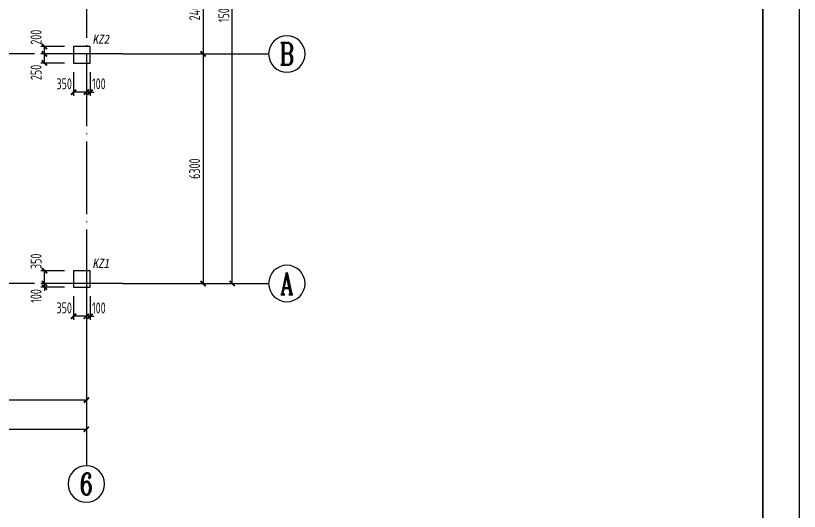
# Model space of a CAD drawing. Extents: x 9732137 to 18866768, y -962146 to 246094.
# Drawn here: x 9814959 to 9836457, y -88686 to -75086 of the extents above; entities that cross this region are included whole.
import ezdxf
from ezdxf.enums import TextEntityAlignment as Align

# ---------------------------------------------------------------- set-up
doc = ezdxf.new("R2010")
doc.units = 0
doc.header["$LTSCALE"] = 1000
doc.linetypes.add('DOTE', pattern=[2.42, 2, -0.2, 0.02, -0.2])
doc.layers.get('0').update_dxf_attribs({"linetype": 'CONTINUOUS'})
doc.layers.get('Defpoints').update_dxf_attribs({"linetype": 'CONTINUOUS'})
for name, color, linetype in [('AXIS', 1, 'DOTE'), ('AXIS_DIM', 3, 'CONTINUOUS'), ('AXIS_NUM', 7, 'CONTINUOUS'), ('BORDER', 7, 'CONTINUOUS'), ('COLU', 7, 'CONTINUOUS'), ('COLU_DIM', 3, 'CONTINUOUS'), ('TEXT', 7, 'CONTINUOUS')]:
    doc.layers.add(name, color=color, linetype=linetype)
doc.styles.add('STYLE3', font='simhei.ttf', dxfattribs={"width": 0.9})
doc.styles.add('TSSD_Axis', font='Complex.shx', dxfattribs={"width": 0.7, "bigfont": 'hztxt.shx'})
doc.styles.add('TSSD_Dimension', font='Tssdeng.shx', dxfattribs={"width": 0.7, "bigfont": 'hztxt.shx'})
doc.dimstyles.new('TSSD_100_100$0', dxfattribs={"dimtxt": 300, "dimasz": 100, "dimexe": 100, "dimexo": 250, "dimgap": 80, "dimtad": 1, "dimdec": 0, "dimzin": 0, "dimdsep": 46, "dimtxsty": 'TSSD_Dimension', "dimblk1": 'ARCHTICK', "dimblk2": 'ARCHTICK', "dimsah": 1, "dimcen": 0, "dimclrd": 3, "dimclre": 256, "dimclrt": 7, "dimadec": 1, "dimazin": 0, "dimtfac": 1, "dimtdec": 0, "dimtix": 1, "dimtmove": 2, "dimatfit": 3, "dimldrblk": 'ARCHTICK', "dimfxl": 1, "dimtolj": 1, "dimtzin": 0, "dimarcsym": 0})

# ---------------------------------------------------------------- blocks, each defined once
blk = doc.blocks.new('ts_axno')
at = {"color": 0, "linetype": 'ByBlock', "lineweight": -2}
blk.add_circle((0, 0), 0.5, dxfattribs=at)
at = {"color": 0, "linetype": 'ByBlock', "lineweight": -2, "style": 'TSSD_Axis', "width": 0.7}
blk.add_attdef('A', text='', height=0.6, dxfattribs=at).set_placement((0, 0), align=Align.MIDDLE_CENTER)
blk = doc.blocks.new('_ArchTick')
at = {"color": 0, "linetype": 'ByBlock', "const_width": 0.5}
blk.add_lwpolyline([(-0.71, -0.71), (0.71, 0.71)], dxfattribs=at)
blk = doc.blocks.new('*D285')
at = {"layer": 'AXIS_DIM', "lineweight": -2}
for p, q in [((9809499, -83685), (9809499, -85735)), ((9816899, -83685), (9816899, -85735))]:
    blk.add_line(p, q, dxfattribs=at)
at = {"layer": 'AXIS_DIM', "color": 3, "lineweight": -2}
blk.add_line((9816899, -85635), (9809499, -85635), dxfattribs=at)
at = {"layer": 'Defpoints', "color": 0}
for p in [(9809499, -83435), (9816899, -83435), (9809499, -85635)]:
    blk.add_point(p, dxfattribs=at)
at = {"layer": 'AXIS_DIM', "color": 3, "lineweight": -2, "xscale": 100, "yscale": 100, "zscale": 100, "rotation": 180}
blk.add_blockref('_ArchTick', (9809499, -85635), dxfattribs=at)
at = {"layer": 'AXIS_DIM', "color": 3, "lineweight": -2, "xscale": 100, "yscale": 100, "zscale": 100}
blk.add_blockref('_ArchTick', (9816899, -85635), dxfattribs=at)
at = {"layer": 'AXIS_DIM', "color": 7, "insert": (9813199, -85405), "char_height": 300, "attachment_point": 5, "style": 'TSSD_Dimension'}
blk.add_mtext('\\A1;7400', dxfattribs=at)
blk = doc.blocks.new('*D288')
at = {"layer": 'AXIS_DIM', "lineweight": -2}
for p, q in [((9794899, -83685), (9794899, -86535)), ((9816899, -83685), (9816899, -86535))]:
    blk.add_line(p, q, dxfattribs=at)
at = {"layer": 'AXIS_DIM', "color": 3, "lineweight": -2}
blk.add_line((9794899, -86435), (9816899, -86435), dxfattribs=at)
at = {"layer": 'Defpoints', "color": 0}
for p in [(9794899, -83435), (9816899, -83435), (9816899, -86435)]:
    blk.add_point(p, dxfattribs=at)
at = {"layer": 'AXIS_DIM', "color": 3, "lineweight": -2, "xscale": 100, "yscale": 100, "zscale": 100, "rotation": 180}
blk.add_blockref('_ArchTick', (9794899, -86435), dxfattribs=at)
at = {"layer": 'AXIS_DIM', "color": 3, "lineweight": -2, "xscale": 100, "yscale": 100, "zscale": 100}
blk.add_blockref('_ArchTick', (9816899, -86435), dxfattribs=at)
at = {"layer": 'AXIS_DIM', "color": 7, "insert": (9805899, -86205), "char_height": 300, "attachment_point": 5, "style": 'TSSD_Dimension'}
blk.add_mtext('\\A1;22000', dxfattribs=at)
blk = doc.blocks.new('*D290')
at = {"layer": 'AXIS_DIM', "lineweight": -2}
for p, q in [((9818149, -73735), (9820199, -73735)), ((9818149, -76135), (9820199, -76135))]:
    blk.add_line(p, q, dxfattribs=at)
at = {"layer": 'AXIS_DIM', "color": 3, "lineweight": -2}
blk.add_line((9820099, -73735), (9820099, -76135), dxfattribs=at)
at = {"layer": 'Defpoints', "color": 0}
for p in [(9817899, -73735), (9817899, -76135), (9820099, -76135)]:
    blk.add_point(p, dxfattribs=at)
at = {"layer": 'AXIS_DIM', "color": 3, "lineweight": -2, "xscale": 100, "yscale": 100, "zscale": 100}
for p, rotation in [((9820099, -73735), 90), ((9820099, -76135), 270)]:
    blk.add_blockref('_ArchTick', p, dxfattribs=dict(at, rotation=rotation))
at = {"layer": 'AXIS_DIM', "color": 7, "insert": (9819869, -74935), "char_height": 300, "attachment_point": 5, "rotation": 90, "style": 'TSSD_Dimension'}
blk.add_mtext('\\A1;2400', dxfattribs=at)
blk = doc.blocks.new('*D291')
at = {"layer": 'AXIS_DIM', "lineweight": -2}
for p, q in [((9818149, -76135), (9820199, -76135)), ((9818149, -82435), (9820199, -82435))]:
    blk.add_line(p, q, dxfattribs=at)
at = {"layer": 'AXIS_DIM', "color": 3, "lineweight": -2}
blk.add_line((9820099, -76135), (9820099, -82435), dxfattribs=at)
at = {"layer": 'Defpoints', "color": 0}
for p in [(9817899, -76135), (9817899, -82435), (9820099, -82435)]:
    blk.add_point(p, dxfattribs=at)
at = {"layer": 'AXIS_DIM', "color": 3, "lineweight": -2, "xscale": 100, "yscale": 100, "zscale": 100}
for p, rotation in [((9820099, -76135), 90), ((9820099, -82435), 270)]:
    blk.add_blockref('_ArchTick', p, dxfattribs=dict(at, rotation=rotation))
at = {"layer": 'AXIS_DIM', "color": 7, "insert": (9819869, -79285), "char_height": 300, "attachment_point": 5, "rotation": 90, "style": 'TSSD_Dimension'}
blk.add_mtext('\\A1;6300', dxfattribs=at)
blk = doc.blocks.new('*D292')
at = {"layer": 'AXIS_DIM', "lineweight": -2}
for p, q in [((9818149, -67435), (9820999, -67435)), ((9818149, -82435), (9820999, -82435))]:
    blk.add_line(p, q, dxfattribs=at)
at = {"layer": 'AXIS_DIM', "color": 3, "lineweight": -2}
blk.add_line((9820899, -82435), (9820899, -67435), dxfattribs=at)
at = {"layer": 'Defpoints', "color": 0}
for p in [(9817899, -67435), (9820899, -67435), (9817899, -82435)]:
    blk.add_point(p, dxfattribs=at)
at = {"layer": 'AXIS_DIM', "color": 3, "lineweight": -2, "xscale": 100, "yscale": 100, "zscale": 100}
for p, rotation in [((9820899, -67435), 90), ((9820899, -82435), 270)]:
    blk.add_blockref('_ArchTick', p, dxfattribs=dict(at, rotation=rotation))
at = {"layer": 'AXIS_DIM', "color": 7, "insert": (9820669, -74935), "char_height": 300, "attachment_point": 5, "rotation": 90, "style": 'TSSD_Dimension'}
blk.add_mtext('\\A1;15000', dxfattribs=at)
blk = doc.blocks.new('*D301')
at = {"layer": 'COLU_DIM', "lineweight": -2}
for p, q in [((9816899, -76635), (9816899, -77285)), ((9816999, -76635), (9816999, -77285))]:
    blk.add_line(p, q, dxfattribs=at)
at = {"layer": 'COLU_DIM', "color": 3, "lineweight": -2}
for p, q in [((9816899, -77185), (9816799, -77185)), ((9816999, -77185), (9816899, -77185)), ((9816999, -77185), (9817099, -77185))]:
    blk.add_line(p, q, dxfattribs=at)
at = {"layer": 'Defpoints', "color": 0}
for p in [(9816899, -76385), (9816999, -76385), (9816899, -77185)]:
    blk.add_point(p, dxfattribs=at)
at = {"layer": 'COLU_DIM', "color": 3, "lineweight": -2, "xscale": 100, "yscale": 100, "zscale": 100}
blk.add_blockref('_ArchTick', (9816899, -77185), dxfattribs=at)
at = {"layer": 'COLU_DIM', "color": 3, "lineweight": -2, "xscale": 100, "yscale": 100, "zscale": 100, "rotation": 180}
blk.add_blockref('_ArchTick', (9816999, -77185), dxfattribs=at)
at = {"layer": 'COLU_DIM', "color": 7, "insert": (9817240, -76955), "char_height": 300, "attachment_point": 5, "style": 'TSSD_Dimension'}
blk.add_mtext('\\A1;100', dxfattribs=at)
blk = doc.blocks.new('*D302')
at = {"layer": 'COLU_DIM', "lineweight": -2}
for p, q in [((9816549, -76635), (9816549, -77285)), ((9816899, -76635), (9816899, -77285))]:
    blk.add_line(p, q, dxfattribs=at)
at = {"layer": 'COLU_DIM', "color": 3, "lineweight": -2}
blk.add_line((9816899, -77185), (9816549, -77185), dxfattribs=at)
at = {"layer": 'Defpoints', "color": 0}
for p in [(9816549, -76385), (9816899, -76385), (9816549, -77185)]:
    blk.add_point(p, dxfattribs=at)
at = {"layer": 'COLU_DIM', "color": 3, "lineweight": -2, "xscale": 100, "yscale": 100, "zscale": 100, "rotation": 180}
blk.add_blockref('_ArchTick', (9816549, -77185), dxfattribs=at)
at = {"layer": 'COLU_DIM', "color": 3, "lineweight": -2, "xscale": 100, "yscale": 100, "zscale": 100}
blk.add_blockref('_ArchTick', (9816899, -77185), dxfattribs=at)
at = {"layer": 'COLU_DIM', "color": 7, "insert": (9816290, -76955), "char_height": 300, "attachment_point": 5, "style": 'TSSD_Dimension'}
blk.add_mtext('\\A1;350', dxfattribs=at)
blk = doc.blocks.new('*D303')
at = {"layer": 'COLU_DIM', "lineweight": -2}
for p, q in [((9816299, -76135), (9815649, -76135)), ((9816299, -76385), (9815649, -76385))]:
    blk.add_line(p, q, dxfattribs=at)
at = {"layer": 'COLU_DIM', "color": 3, "lineweight": -2}
blk.add_line((9815749, -76385), (9815749, -76135), dxfattribs=at)
at = {"layer": 'Defpoints', "color": 0}
for p in [(9815749, -76135), (9816549, -76135), (9816549, -76385)]:
    blk.add_point(p, dxfattribs=at)
at = {"layer": 'COLU_DIM', "color": 3, "lineweight": -2, "xscale": 100, "yscale": 100, "zscale": 100}
for p, rotation in [((9815749, -76135), 90), ((9815749, -76385), 270)]:
    blk.add_blockref('_ArchTick', p, dxfattribs=dict(at, rotation=rotation))
at = {"layer": 'COLU_DIM', "color": 7, "insert": (9815519, -76643), "char_height": 300, "attachment_point": 5, "rotation": 90, "style": 'TSSD_Dimension'}
blk.add_mtext('\\A1;250', dxfattribs=at)
blk = doc.blocks.new('*D304')
at = {"layer": 'COLU_DIM', "lineweight": -2}
for p, q in [((9816299, -75935), (9815649, -75935)), ((9816299, -76135), (9815649, -76135))]:
    blk.add_line(p, q, dxfattribs=at)
at = {"layer": 'COLU_DIM', "color": 3, "lineweight": -2}
blk.add_line((9815749, -76135), (9815749, -75935), dxfattribs=at)
at = {"layer": 'Defpoints', "color": 0}
for p in [(9815749, -75935), (9816549, -75935), (9816549, -76135)]:
    blk.add_point(p, dxfattribs=at)
at = {"layer": 'COLU_DIM', "color": 3, "lineweight": -2, "xscale": 100, "yscale": 100, "zscale": 100}
for p, rotation in [((9815749, -75935), 90), ((9815749, -76135), 270)]:
    blk.add_blockref('_ArchTick', p, dxfattribs=dict(at, rotation=rotation))
at = {"layer": 'COLU_DIM', "color": 7, "insert": (9815519, -75677), "char_height": 300, "attachment_point": 5, "rotation": 90, "style": 'TSSD_Dimension'}
blk.add_mtext('\\A1;200', dxfattribs=at)
blk = doc.blocks.new('*D305')
at = {"layer": 'COLU_DIM', "lineweight": -2}
for p, q in [((9816899, -82785), (9816899, -83435)), ((9816999, -82785), (9816999, -83435))]:
    blk.add_line(p, q, dxfattribs=at)
at = {"layer": 'COLU_DIM', "color": 3, "lineweight": -2}
for p, q in [((9816899, -83335), (9816799, -83335)), ((9816999, -83335), (9816899, -83335)), ((9816999, -83335), (9817099, -83335))]:
    blk.add_line(p, q, dxfattribs=at)
at = {"layer": 'Defpoints', "color": 0}
for p in [(9816899, -82535), (9816999, -82535), (9816899, -83335)]:
    blk.add_point(p, dxfattribs=at)
at = {"layer": 'COLU_DIM', "color": 3, "lineweight": -2, "xscale": 100, "yscale": 100, "zscale": 100}
blk.add_blockref('_ArchTick', (9816899, -83335), dxfattribs=at)
at = {"layer": 'COLU_DIM', "color": 3, "lineweight": -2, "xscale": 100, "yscale": 100, "zscale": 100, "rotation": 180}
blk.add_blockref('_ArchTick', (9816999, -83335), dxfattribs=at)
at = {"layer": 'COLU_DIM', "color": 7, "insert": (9817240, -83105), "char_height": 300, "attachment_point": 5, "style": 'TSSD_Dimension'}
blk.add_mtext('\\A1;100', dxfattribs=at)
blk = doc.blocks.new('*D306')
at = {"layer": 'COLU_DIM', "lineweight": -2}
for p, q in [((9816549, -82785), (9816549, -83435)), ((9816899, -82785), (9816899, -83435))]:
    blk.add_line(p, q, dxfattribs=at)
at = {"layer": 'COLU_DIM', "color": 3, "lineweight": -2}
blk.add_line((9816899, -83335), (9816549, -83335), dxfattribs=at)
at = {"layer": 'Defpoints', "color": 0}
for p in [(9816549, -82535), (9816899, -82535), (9816549, -83335)]:
    blk.add_point(p, dxfattribs=at)
at = {"layer": 'COLU_DIM', "color": 3, "lineweight": -2, "xscale": 100, "yscale": 100, "zscale": 100, "rotation": 180}
blk.add_blockref('_ArchTick', (9816549, -83335), dxfattribs=at)
at = {"layer": 'COLU_DIM', "color": 3, "lineweight": -2, "xscale": 100, "yscale": 100, "zscale": 100}
blk.add_blockref('_ArchTick', (9816899, -83335), dxfattribs=at)
at = {"layer": 'COLU_DIM', "color": 7, "insert": (9816290, -83105), "char_height": 300, "attachment_point": 5, "style": 'TSSD_Dimension'}
blk.add_mtext('\\A1;350', dxfattribs=at)
blk = doc.blocks.new('*D307')
at = {"layer": 'COLU_DIM', "color": 3, "lineweight": -2}
for p, q in [((9815749, -82435), (9815749, -82335)), ((9815749, -82535), (9815749, -82435)), ((9815749, -82535), (9815749, -82635))]:
    blk.add_line(p, q, dxfattribs=at)
at = {"layer": 'COLU_DIM', "lineweight": -2}
for p, q in [((9816299, -82435), (9815649, -82435)), ((9816299, -82535), (9815649, -82535))]:
    blk.add_line(p, q, dxfattribs=at)
at = {"layer": 'Defpoints', "color": 0}
for p in [(9815749, -82435), (9816549, -82435), (9816549, -82535)]:
    blk.add_point(p, dxfattribs=at)
at = {"layer": 'COLU_DIM', "color": 3, "lineweight": -2, "xscale": 100, "yscale": 100, "zscale": 100}
for p, rotation in [((9815749, -82435), 270), ((9815749, -82535), 90)]:
    blk.add_blockref('_ArchTick', p, dxfattribs=dict(at, rotation=rotation))
at = {"layer": 'COLU_DIM', "color": 7, "insert": (9815519, -82777), "char_height": 300, "attachment_point": 5, "rotation": 90, "style": 'TSSD_Dimension'}
blk.add_mtext('\\A1;100', dxfattribs=at)
blk = doc.blocks.new('*D308')
at = {"layer": 'COLU_DIM', "lineweight": -2}
for p, q in [((9816299, -82085), (9815649, -82085)), ((9816299, -82435), (9815649, -82435))]:
    blk.add_line(p, q, dxfattribs=at)
at = {"layer": 'COLU_DIM', "color": 3, "lineweight": -2}
blk.add_line((9815749, -82435), (9815749, -82085), dxfattribs=at)
at = {"layer": 'Defpoints', "color": 0}
for p in [(9815749, -82085), (9816549, -82085), (9816549, -82435)]:
    blk.add_point(p, dxfattribs=at)
at = {"layer": 'COLU_DIM', "color": 3, "lineweight": -2, "xscale": 100, "yscale": 100, "zscale": 100}
for p, rotation in [((9815749, -82085), 90), ((9815749, -82435), 270)]:
    blk.add_blockref('_ArchTick', p, dxfattribs=dict(at, rotation=rotation))
at = {"layer": 'COLU_DIM', "color": 7, "insert": (9815519, -81827), "char_height": 300, "attachment_point": 5, "rotation": 90, "style": 'TSSD_Dimension'}
blk.add_mtext('\\A1;350', dxfattribs=at)

msp = doc.modelspace()

# ---------------------------------------------------------------- linework, layer by layer
at = {"layer": 'AXIS'}
for p, q in [((9816898.5, -66435.1, 0), (9816898.5, -83435.1, 0)), ((9817898.5, -76135.1, 0), (9793898.5, -76135.1, 0)), ((9817898.5, -82435.1, 0), (9793898.5, -82435.1, 0))]:
    msp.add_line(p, q, dxfattribs=at)
at = {"layer": 'AXIS_NUM'}
for p, q in [((9817898.5, -76135.1, 0), (9821898.5, -76135.1, 0)), ((9817898.5, -82435.1, 0), (9821898.5, -82435.1, 0)), ((9816898.5, -83435.1, 0), (9816898.5, -87435.1, 0))]:
    msp.add_line(p, q, dxfattribs=at)
at = {"layer": 'BORDER'}
msp.add_lwpolyline([(9777056.8, -100706.3), (9777056.8, -58706.3), (9836456.8, -58706.3), (9836456.8, -100706.3)], close=True, dxfattribs=at)
at = {"layer": 'BORDER', "const_width": 50}
msp.add_lwpolyline([(9779556.8, -99706.3), (9779556.8, -59706.3), (9835456.8, -59706.3), (9835456.8, -99706.3)], close=True, dxfattribs=at)
at = {"layer": 'COLU', "ltscale": 1}
for points in [[(9816998.5, -76385.1), (9816998.5, -75935.1), (9816548.5, -75935.1), (9816548.5, -76385.1)], [(9816998.5, -82535.1), (9816998.5, -82085.1), (9816548.5, -82085.1), (9816548.5, -82535.1)]]:
    msp.add_lwpolyline(points, close=True, dxfattribs=at)

# ---------------------------------------------------------------- block references
at = {"layer": 'AXIS_NUM'}
ref = msp.add_blockref('ts_axno', (9822398.5, -76135.1, 0), dxfattribs=dict(at, xscale=-1000, yscale=1000, zscale=1000))
ref.add_attrib('B', 'B', dxfattribs={"height": 600, "style": 'TSSD_Axis', "width": 0.7}).set_placement((9822398.5, -76135.1, 0), align=Align.MIDDLE_CENTER)
ref = msp.add_blockref('ts_axno', (9822398.5, -82435.1, 0), dxfattribs=dict(at, xscale=-1000, yscale=1000, zscale=1000))
ref.add_attrib('A', 'A', dxfattribs={"height": 600, "style": 'TSSD_Axis', "width": 0.7}).set_placement((9822398.5, -82435.1, 0), align=Align.MIDDLE_CENTER)
ref = msp.add_blockref('ts_axno', (9816898.5, -87935.1, 0), dxfattribs=dict(at, xscale=-1000, yscale=1000, zscale=1000, rotation=180))
ref.add_attrib('6', '6', dxfattribs={"height": 600, "style": 'TSSD_Axis', "width": 0.7}).set_placement((9816898.5, -87935.1, 0), align=Align.MIDDLE_CENTER)

# ---------------------------------------------------------------- texts
at = {"layer": 'TEXT', "color": 2, "style": 'STYLE3', "oblique": 10, "width": 0.9}
msp.add_text('KZ2', height=250, rotation=360, dxfattribs=at).set_placement((9817066, -75855.5, 0))
at = {"layer": 'TEXT', "color": 6, "style": 'STYLE3', "oblique": 10, "width": 0.9}
msp.add_text('KZ1', height=250, rotation=360, dxfattribs=at).set_placement((9817066, -82005.5, 0))

# ---------------------------------------------------------------- dimensions: what is measured, and where the dimension line sits
at = {"layer": 'AXIS_DIM'}
for base, p1, p2, picture, middle in [((9820898.5, -67435.1, 0), (9817898.5, -82435.1, 0), (9817898.5, -67435.1, 0), '*D292', (9820668.5, -74935.1, 0)), ((9820098.5, -76135.1, 0), (9817898.5, -73735.1, 0), (9817898.5, -76135.1, 0), '*D290', (9819868.5, -74935.1, 0)), ((9820098.5, -82435.1, 0), (9817898.5, -76135.1, 0), (9817898.5, -82435.1, 0), '*D291', (9819868.5, -79285.1, 0))]:
    dim = msp.add_linear_dim(base=base, p1=p1, p2=p2, angle=90, dimstyle='TSSD_100_100$0', dxfattribs=at)
    dim.commit()
    dim.dimension.update_dxf_attribs({"geometry": picture, "text_midpoint": middle})
for base, p1, p2, picture, middle in [((9816898.5, -86435.1, 0), (9794898.5, -83435.1, 0), (9816898.5, -83435.1, 0), '*D288', (9805898.5, -86205.1, 0)), ((9809498.5, -85635.1, 0), (9816898.5, -83435.1, 0), (9809498.5, -83435.1, 0), '*D285', (9813198.5, -85405.1, 0))]:
    dim = msp.add_linear_dim(base=base, p1=p1, p2=p2, dimstyle='TSSD_100_100$0', dxfattribs=at)
    dim.commit()
    dim.dimension.update_dxf_attribs({"geometry": picture, "text_midpoint": middle})
at = {"layer": 'COLU_DIM'}
for base, p1, p2, angle, picture, middle in [((9815748.5, -75935.1, 0), (9816548.5, -76135.1, 0), (9816548.5, -75935.1, 0), 90, '*D304', (9815518.5, -75677, 0)), ((9815748.5, -76135.1, 0), (9816548.5, -76385.1, 0), (9816548.5, -76135.1, 0), 90, '*D303', (9815518.5, -76643.1, 0)), ((9816548.5, -77185.1, 0), (9816898.5, -76385.1, 0), (9816548.5, -76385.1, 0), 180, '*D302', (9816290.5, -76955.1, 0)), ((9816898.5, -77185.1, 0), (9816998.5, -76385.1, 0), (9816898.5, -76385.1, 0), 180, '*D301', (9817240.5, -76955.1, 0)), ((9815748.5, -82085.1, 0), (9816548.5, -82435.1, 0), (9816548.5, -82085.1, 0), 90, '*D308', (9815518.5, -81827, 0)), ((9815748.5, -82435.1, 0), (9816548.5, -82535.1, 0), (9816548.5, -82435.1, 0), 90, '*D307', (9815518.5, -82777, 0)), ((9816548.5, -83335.1, 0), (9816898.5, -82535.1, 0), (9816548.5, -82535.1, 0), 180, '*D306', (9816290.5, -83105.1, 0)), ((9816898.5, -83335.1, 0), (9816998.5, -82535.1, 0), (9816898.5, -82535.1, 0), 180, '*D305', (9817240.5, -83105.1, 0))]:
    dim = msp.add_linear_dim(base=base, p1=p1, p2=p2, angle=angle, dimstyle='TSSD_100_100$0', dxfattribs=at)
    dim.commit()
    dim.dimension.update_dxf_attribs({"geometry": picture, "text_midpoint": middle, "dimtype": 160})

doc.saveas('drawing.dxf')
